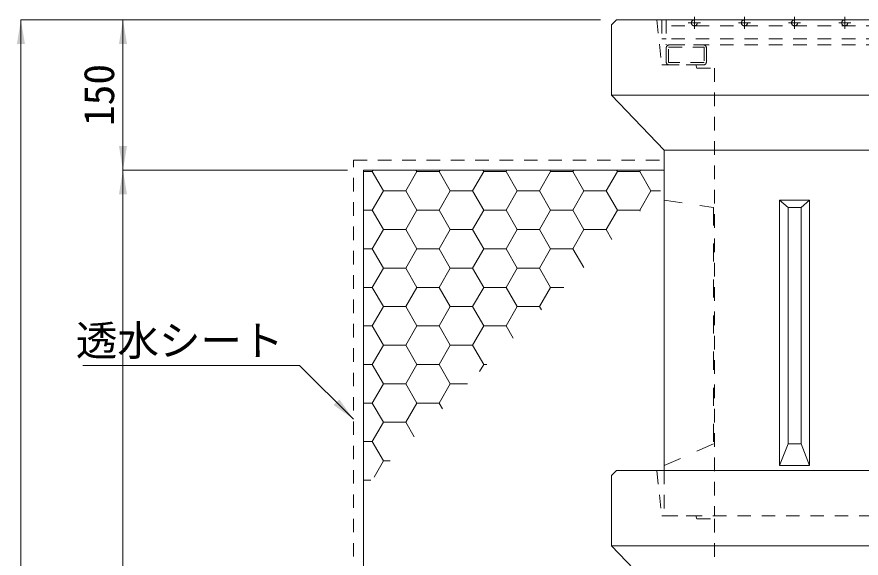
# Model space of a CAD drawing. Units: millimetres at full size; details may follow other scales. Extents: x 40781 to 122968, y -21714 to -2620.
# Drawn here: x 54808 to 55650, y -16639 to -16099 of the extents above; entities that cross this region are included whole.
import ezdxf
from ezdxf.enums import TextEntityAlignment as Align

# ---------------------------------------------------------------- set-up
doc = ezdxf.new("R2010")
doc.units = ezdxf.units.MM
doc.header["$LTSCALE"] = 18
for name, pattern in [('CHAIN', [18.5, 12, -1.5, 3.5, -1.5]), ('USER1', [1.35, 0.75, -0.6]), ('USER2', [1.35, 0.75, -0.6]), ('USER3', [2, 1, -1])]:
    doc.linetypes.add(name, pattern=pattern)
for name, color, linetype, lineweight in [('0_2', 7, 'Continuous', 9), ('Center', 1, 'CHAIN', 5), ('グレーチング', 7, 'USER1', 9), ('ハッチング', 7, 'Continuous', 5), ('寸法線', 7, 'Continuous', 9), ('嵩上断面', 112, 'USER1', 9), ('本体', 2, 'Continuous', 13)]:
    doc.layers.add(name, color=color, linetype=linetype, lineweight=lineweight)
doc.styles.add('ＭＳ ゴシック', font='')
doc.styles.get('ＭＳ ゴシック').set_extended_font_data('MS Gothic')

# ---------------------------------------------------------------- blocks, each defined once
blk = doc.blocks.new('filled_arrow')
at = {"color": 0, "linetype": 'Continuous', "lineweight": -2}
blk.add_solid([(7.5, 1.25), (0, 0), (7.5, -1.25)], dxfattribs=at)

msp = doc.modelspace()

# ---------------------------------------------------------------- linework, layer by layer
at = {"layer": '0_2', "linetype": 'USER3'}
for p, q in [((55453.67, -16281.78), (55502.67, -16288.99)), ((55502.67, -16288.99), (55502.67, -16525.12)), ((55502.67, -16525.12), (55453.67, -16546.74))]:
    msp.add_line(p, q, dxfattribs=at)
at = {"layer": '0_2'}
for p, q in [((55568.67, -16281.78), (55577.17, -16288.99)), ((55590.17, -16288.99), (55598.67, -16281.78)), ((55568.67, -16546.74), (55577.17, -16525.12)), ((55590.17, -16525.12), (55598.67, -16546.74))]:
    msp.add_line(p, q, dxfattribs=at)
for points in [[(55568.67, -16281.78), (55598.67, -16281.78), (55598.67, -16546.74), (55568.67, -16546.74)], [(55577.17, -16288.99), (55590.17, -16288.99), (55590.17, -16525.12), (55577.17, -16525.12)]]:
    msp.add_lwpolyline(points, close=True, dxfattribs=at)
at = {"layer": 'Center'}
for p, q in [((55483.67, -16110.78), (55483.67, -16098.78)), ((55533.67, -16110.78), (55533.67, -16098.78)), ((55583.67, -16110.78), (55583.67, -16098.78)), ((55633.67, -16110.78), (55633.67, -16098.78)), ((55489.67, -16104.78), (55477.67, -16104.78)), ((55539.67, -16104.78), (55527.67, -16104.78)), ((55589.67, -16104.78), (55577.67, -16104.78)), ((55639.67, -16104.78), (55627.67, -16104.78))]:
    msp.add_line(p, q, dxfattribs=at)
at = {"layer": 'グレーチング'}
for p, q in [((55451.17, -16101.78), (55455.67, -16101.78)), ((55451.17, -16101.78), (55451.17, -16120.78)), ((55455.67, -16101.78), (55455.67, -16126.78)), ((55911.67, -16101.78), (55455.67, -16101.78)), ((55911.67, -16107.78), (55455.67, -16107.78)), ((55451.17, -16120.78), (55455.67, -16120.78)), ((55911.67, -16120.78), (55455.67, -16120.78)), ((55911.67, -16126.78), (55455.67, -16126.78))]:
    msp.add_line(p, q, dxfattribs=at)
for centre in [(55483.67, -16104.78), (55533.67, -16104.78), (55583.67, -16104.78), (55633.67, -16104.78)]:
    msp.add_circle(centre, 3, dxfattribs=at)
at = {"layer": 'ハッチング'}
for p, q in [((55162.45, -16253.31), (55163.33, -16251.78)), ((55206.9, -16253.31), (55206.02, -16251.78)), ((55229.12, -16253.31), (55230, -16251.78)), ((55273.57, -16253.31), (55272.69, -16251.78)), ((55295.8, -16253.31), (55296.68, -16251.78)), ((55340.25, -16253.31), (55339.37, -16251.78)), ((55362.47, -16253.31), (55363.35, -16251.78)), ((55406.92, -16253.31), (55406.04, -16251.78)), ((55429.15, -16253.31), (55430.03, -16251.78)), ((55153.67, -16253.31), (55162.45, -16253.31)), ((55173.56, -16272.55), (55162.45, -16253.31)), ((55195.79, -16272.55), (55206.9, -16253.31)), ((55206.9, -16253.31), (55229.12, -16253.31)), ((55240.24, -16272.55), (55229.12, -16253.31)), ((55262.46, -16272.55), (55273.57, -16253.31)), ((55273.57, -16253.31), (55295.8, -16253.31)), ((55306.91, -16272.55), (55295.8, -16253.31)), ((55329.14, -16272.55), (55340.25, -16253.31)), ((55340.25, -16253.31), (55362.47, -16253.31)), ((55373.59, -16272.55), (55362.47, -16253.31)), ((55395.81, -16272.55), (55406.92, -16253.31)), ((55406.93, -16253.31), (55429.15, -16253.31)), ((55440.26, -16272.55), (55429.15, -16253.31)), ((55162.45, -16291.8), (55173.56, -16272.55)), ((55173.56, -16272.55), (55195.79, -16272.55)), ((55206.9, -16291.8), (55195.79, -16272.55)), ((55229.12, -16291.8), (55240.24, -16272.55)), ((55240.24, -16272.55), (55262.46, -16272.55)), ((55273.57, -16291.8), (55262.46, -16272.55)), ((55295.8, -16291.8), (55306.91, -16272.55)), ((55306.91, -16272.55), (55329.14, -16272.55)), ((55340.25, -16291.8), (55329.14, -16272.55)), ((55362.47, -16291.8), (55373.59, -16272.55)), ((55373.59, -16272.55), (55395.81, -16272.55)), ((55406.92, -16291.8), (55395.81, -16272.55)), ((55429.15, -16291.8), (55440.26, -16272.55)), ((55440.26, -16272.55), (55449.84, -16272.55)), ((55153.67, -16291.8), (55162.45, -16291.8)), ((55173.56, -16311.05), (55162.45, -16291.8)), ((55195.79, -16311.05), (55206.9, -16291.8)), ((55206.9, -16291.8), (55229.12, -16291.8)), ((55240.24, -16311.05), (55229.12, -16291.8)), ((55262.46, -16311.05), (55273.57, -16291.8)), ((55273.57, -16291.8), (55295.8, -16291.8)), ((55306.91, -16311.05), (55295.8, -16291.8)), ((55329.14, -16311.05), (55340.25, -16291.8)), ((55340.25, -16291.8), (55362.47, -16291.8)), ((55373.59, -16311.05), (55362.47, -16291.8)), ((55395.81, -16311.05), (55406.92, -16291.8)), ((55406.93, -16291.8), (55429.15, -16291.8)), ((55429.68, -16292.72), (55429.15, -16291.8)), ((55162.45, -16330.3), (55173.56, -16311.05)), ((55173.56, -16311.05), (55195.79, -16311.05)), ((55206.9, -16330.3), (55195.79, -16311.05)), ((55229.12, -16330.3), (55240.24, -16311.05)), ((55240.24, -16311.05), (55262.46, -16311.05)), ((55273.57, -16330.3), (55262.46, -16311.05)), ((55295.8, -16330.3), (55306.91, -16311.05)), ((55306.91, -16311.05), (55329.14, -16311.05)), ((55340.25, -16330.3), (55329.14, -16311.05)), ((55362.47, -16330.3), (55373.59, -16311.05)), ((55373.59, -16311.05), (55395.81, -16311.05)), ((55401.5, -16320.9), (55395.81, -16311.05)), ((55153.67, -16330.3), (55162.45, -16330.3)), ((55173.56, -16349.54), (55162.45, -16330.3)), ((55195.79, -16349.54), (55206.9, -16330.3)), ((55206.9, -16330.3), (55229.12, -16330.3)), ((55240.24, -16349.54), (55229.12, -16330.3)), ((55262.46, -16349.54), (55273.57, -16330.3)), ((55273.57, -16330.3), (55295.8, -16330.3)), ((55306.91, -16349.54), (55295.8, -16330.3)), ((55329.14, -16349.54), (55340.25, -16330.3)), ((55340.25, -16330.3), (55362.47, -16330.3)), ((55373.32, -16349.08), (55362.47, -16330.3)), ((55162.45, -16368.79), (55173.56, -16349.54)), ((55173.56, -16349.54), (55195.79, -16349.54)), ((55206.9, -16368.79), (55195.79, -16349.54)), ((55229.12, -16368.79), (55240.24, -16349.54)), ((55240.24, -16349.54), (55262.46, -16349.54)), ((55273.57, -16368.79), (55262.46, -16349.54)), ((55295.8, -16368.79), (55306.91, -16349.54)), ((55306.91, -16349.54), (55329.14, -16349.54)), ((55340.25, -16368.79), (55329.14, -16349.54)), ((55153.67, -16368.79), (55162.45, -16368.79)), ((55173.56, -16388.04), (55162.45, -16368.79)), ((55195.79, -16388.04), (55206.9, -16368.79)), ((55206.9, -16368.79), (55229.12, -16368.79)), ((55240.24, -16388.04), (55229.12, -16368.79)), ((55262.46, -16388.04), (55273.57, -16368.79)), ((55273.57, -16368.79), (55295.8, -16368.79)), ((55306.91, -16388.04), (55295.8, -16368.79)), ((55329.14, -16388.04), (55340.25, -16368.79)), ((55340.25, -16368.79), (55353.61, -16368.79)), ((55162.45, -16407.29), (55173.56, -16388.04)), ((55173.56, -16388.04), (55195.79, -16388.04)), ((55206.9, -16407.29), (55195.79, -16388.04)), ((55229.12, -16407.29), (55240.24, -16388.04)), ((55240.24, -16388.04), (55262.46, -16388.04)), ((55273.57, -16407.29), (55262.46, -16388.04)), ((55295.8, -16407.29), (55306.91, -16388.04)), ((55306.91, -16388.04), (55329.14, -16388.04)), ((55331.05, -16391.35), (55329.14, -16388.04)), ((55153.67, -16407.29), (55162.45, -16407.29)), ((55173.56, -16426.53), (55162.45, -16407.29)), ((55195.79, -16426.53), (55206.9, -16407.29)), ((55206.9, -16407.29), (55229.12, -16407.29)), ((55240.24, -16426.53), (55229.12, -16407.29)), ((55262.46, -16426.53), (55273.57, -16407.29)), ((55273.57, -16407.29), (55295.8, -16407.29)), ((55302.87, -16419.53), (55295.8, -16407.29)), ((55162.45, -16445.78), (55173.56, -16426.53)), ((55173.56, -16426.53), (55195.79, -16426.53)), ((55206.9, -16445.78), (55195.79, -16426.53)), ((55229.12, -16445.78), (55240.24, -16426.53)), ((55240.24, -16426.53), (55262.46, -16426.53)), ((55273.57, -16445.78), (55262.46, -16426.53)), ((55153.67, -16445.78), (55162.45, -16445.78)), ((55173.56, -16465.03), (55162.45, -16445.78)), ((55195.79, -16465.03), (55206.9, -16445.78)), ((55206.9, -16445.78), (55229.12, -16445.78)), ((55240.24, -16465.03), (55229.12, -16445.78)), ((55269.42, -16452.98), (55273.57, -16445.78)), ((55273.57, -16445.78), (55276.62, -16445.78)), ((55162.45, -16484.27), (55173.56, -16465.03)), ((55173.56, -16465.03), (55195.79, -16465.03)), ((55206.9, -16484.28), (55195.79, -16465.03)), ((55229.12, -16484.27), (55240.24, -16465.03)), ((55240.24, -16465.03), (55257.37, -16465.03)), ((55153.67, -16484.27), (55162.45, -16484.27)), ((55173.56, -16503.52), (55162.45, -16484.28)), ((55195.79, -16503.52), (55206.9, -16484.27)), ((55206.9, -16484.27), (55229.12, -16484.27)), ((55232.42, -16489.98), (55229.12, -16484.28)), ((55162.45, -16522.77), (55173.56, -16503.52)), ((55173.56, -16503.52), (55195.79, -16503.52)), ((55204.24, -16518.16), (55195.79, -16503.52)), ((55153.67, -16522.77), (55162.45, -16522.77)), ((55173.56, -16542.02), (55162.45, -16522.77)), ((55164.25, -16558.15), (55173.56, -16542.02)), ((55173.56, -16542.02), (55180.38, -16542.02)), ((55153.67, -16561.26), (55161.13, -16561.26))]:
    msp.add_line(p, q, dxfattribs=at)
at = {"layer": 'ハッチング', "linetype": 'USER2', "lineweight": 9}
msp.add_lwpolyline([(55913.67, -16241.78), (56223.67, -16241.78), (56223.67, -17706.78), (55143.67, -17706.78), (55143.67, -16241.78), (55453.67, -16241.78)], dxfattribs=at)
at = {"layer": 'ハッチング', "lineweight": 20}
msp.add_lwpolyline([(55453.67, -16251.78), (55153.67, -16251.78), (55153.67, -17696.78), (56213.67, -17696.78), (56213.67, -16251.78), (55913.67, -16251.78)], dxfattribs=at)
at = {"layer": '寸法線'}
for p, q in [((54811.9, -17846.78), (54811.9, -16101.78)), ((55390.16, -16101.78), (54811.9, -16101.78)), ((54913.73, -16101.78), (54913.73, -16251.78)), ((55390.16, -16101.78), (54913.73, -16101.78)), ((55137.67, -16251.78), (54913.73, -16251.78)), ((54913.73, -16251.78), (54913.73, -17696.78)), ((55137.67, -16251.78), (54913.73, -16251.78))]:
    msp.add_line(p, q, dxfattribs=at)
msp.add_lwpolyline([(55143.67, -16500.42), (55089.91, -16446.67), (54873.79, -16446.67)], dxfattribs=at)
at = {"layer": '嵩上断面'}
for p, q in [((55458.67, -16126.78), (55492.67, -16126.78)), ((55455.67, -16129.78), (55455.67, -16143.78)), ((55495.67, -16129.78), (55495.67, -16143.78)), ((55492.67, -16146.78), (55458.67, -16146.78))]:
    msp.add_line(p, q, dxfattribs=at)
msp.add_lwpolyline([(55493.37, -16129.08), (55493.37, -16144.48), (55457.97, -16144.48), (55457.97, -16129.08)], close=True, dxfattribs=at)
for centre, start, end in [((55458.67, -16129.78), 90, 180), ((55492.67, -16129.78), 0, 90), ((55458.67, -16143.78), 180, 270), ((55492.67, -16143.78), 270, 0)]:
    msp.add_arc(centre, 3, start, end, dxfattribs=at)
at = {"layer": '本体'}
for p, q in [((55401.16, -16106.78), (55406.16, -16101.78)), ((55401.16, -16106.78), (55401.16, -16176.78)), ((55406.16, -16101.78), (55961.17, -16101.78)), ((55485.17, -16146.78), (55486.17, -16149.98)), ((55401.16, -16556.78), (55406.16, -16551.78)), ((55406.16, -16551.78), (55961.17, -16551.78)), ((55401.16, -16556.78), (55401.16, -16626.78)), ((55485.17, -16596.78), (55486.17, -16599.98))]:
    msp.add_line(p, q, dxfattribs=at)
at = {"layer": '本体', "linetype": 'USER2'}
for p, q in [((55446.16, -16101.78), (55451.17, -16146.78)), ((55451.17, -16146.78), (55485.17, -16146.78)), ((55486.17, -16149.98), (55503.67, -16149.98)), ((55503.67, -16149.98), (55503.67, -16596.78)), ((55446.16, -16551.78), (55451.17, -16596.78)), ((55451.17, -16596.78), (55485.17, -16596.78)), ((55486.17, -16599.98), (55503.67, -16599.98)), ((55503.67, -16599.98), (55503.67, -17046.78))]:
    msp.add_line(p, q, dxfattribs=at)
at = {"layer": '本体', "lineweight": 9}
for p, q in [((55401.16, -16176.78), (55966.17, -16176.78)), ((55453.67, -16231.78), (55913.67, -16231.78)), ((55401.16, -16626.78), (55966.17, -16626.78))]:
    msp.add_line(p, q, dxfattribs=at)
at = {"layer": '本体'}
for points in [[(55401.16, -16176.78), (55453.67, -16231.78), (55453.67, -16551.78)], [(55401.16, -16626.78), (55453.67, -16681.78), (55453.67, -17001.78)]]:
    msp.add_lwpolyline(points, dxfattribs=at)
at = {"layer": '本体', "linetype": 'USER2', "lineweight": 9}
msp.add_lwpolyline([(55453.67, -16551.78), (55453.67, -16596.78), (55913.67, -16596.78), (55913.67, -16551.78)], dxfattribs=at)

# ---------------------------------------------------------------- block references
at = {"layer": '寸法線', "xscale": 3.2, "yscale": 3.2}
for p, rotation in [((54811.9, -16101.78), 270), ((54913.73, -16101.78), 270), ((54913.73, -16251.78), 90), ((54913.73, -16251.78), 270), ((55143.67, -16500.42), 135)]:
    msp.add_blockref('filled_arrow', p, dxfattribs=dict(at, rotation=rotation))

# ---------------------------------------------------------------- texts
at = {"layer": '寸法線', "style": 'ＭＳ ゴシック'}
msp.add_text('150', height=30.38, rotation=90, dxfattribs=at).set_placement((54889.73, -16176.78), align=Align.MIDDLE_CENTER)
msp.add_text('透水シート', height=30.38, dxfattribs=at).set_placement((55073.91, -16406.64), align=Align.TOP_RIGHT)

doc.saveas('drawing.dxf')
